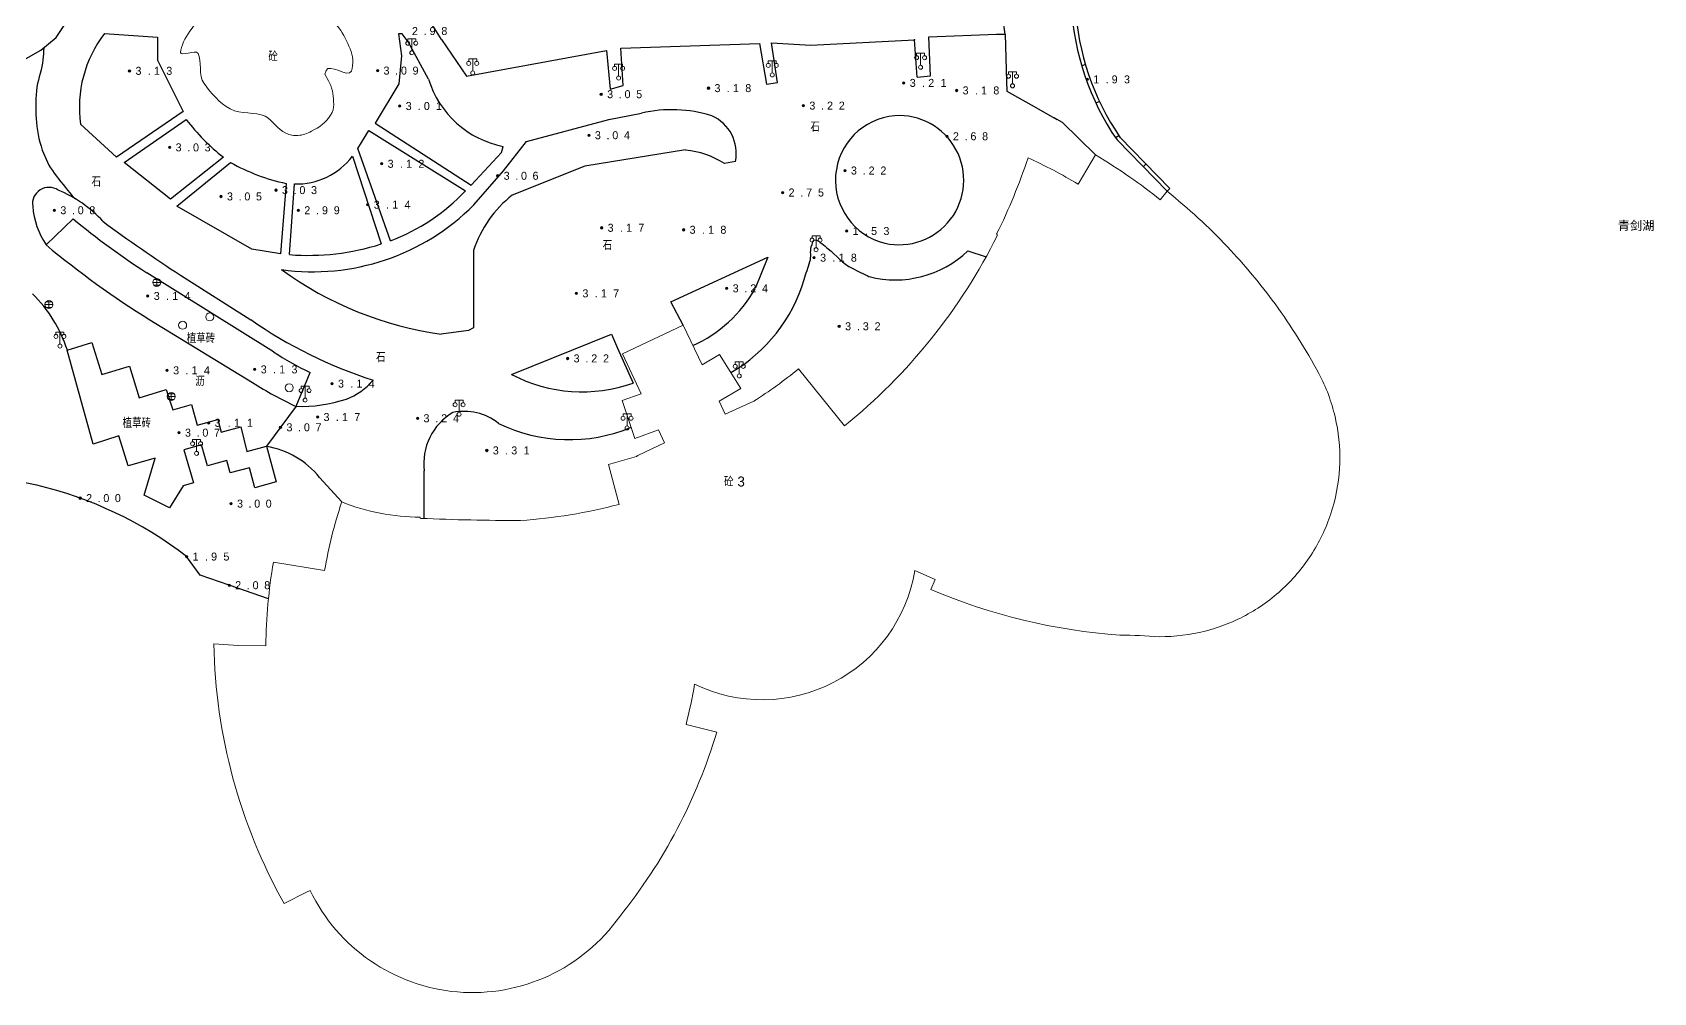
# Model space of a CAD drawing. Header units: metres. Extents: x 342272 to 345188, y 671156 to 672490.
# Drawn here: x 343544.1 to 343746.8, y 671836.1 to 671956.2 of the extents above; entities that cross this region are included whole.
import ezdxf
from ezdxf.enums import TextEntityAlignment as Align

# ---------------------------------------------------------------- set-up
doc = ezdxf.new("R2010")
doc.units = ezdxf.units.M
doc.header["$LTSCALE"] = 0.5
doc.header["$MEASUREMENT"] = 0
for name, color, linetype in [('00-地形', 251, 'Continuous'), ('00-文字', 251, 'Continuous'), ('00-示范段现状地形', 251, 'Continuous'), ('湖区地形', 251, 'Continuous')]:
    doc.layers.add(name, color=color, linetype=linetype)
doc.layers.add('00-现状标高', color=2, linetype='Continuous', lineweight=0, plot=False)
for name, color, linetype, lineweight in [('公共设施纪念物', 8, 'Continuous', 0), ('普通房屋', 8, 'Continuous', 0), ('通讯及其他管线设施', 252, 'Continuous', 0)]:
    doc.layers.add(name, color=color, linetype=linetype, lineweight=lineweight)
doc.styles.add('左斜等线体4.0', font='', dxfattribs={"height": 2.25})
doc.styles.add('正等线体2.0', font='MCS_Chinese1.shx', dxfattribs={"height": 2, "bigfont": 'MCS_Chinese1big.shx'})
doc.styles.add('细等线体2.5', font='MCS_Chinese1.shx', dxfattribs={"height": 2.5, "bigfont": 'MCS_Chinese1big.shx'})
doc.styles.get('左斜等线体4.0').set_extended_font_data('黑体', italic=True)

# ---------------------------------------------------------------- blocks, each defined once
blk = doc.blocks.new('174201')
at = {"layer": '通讯及其他管线设施', "linetype": 'Continuous', "lineweight": 0}
for p, q in [((-1, 0), (1, 0)), ((-0.7, 0.7), (0.7, 0.7)), ((0, -1), (0, 1)), ((-0.7, -0.7), (0.7, -0.7))]:
    blk.add_line(p, q, dxfattribs=at)
blk.add_circle((0, 0), 1, dxfattribs=at)
blk = doc.blocks.new('155210_1')
at = {"layer": '公共设施纪念物', "lineweight": 0}
for p, q in [((-1, 2.9), (-1, 3.5)), ((-1, 3.5), (1, 3.5)), ((0, 0.5), (0, 3.5)), ((1, 3.5), (1, 2.9))]:
    blk.add_line(p, q, dxfattribs=at)
for centre in [(-1, 2.4), (0, 0), (1, 2.4)]:
    blk.add_circle(centre, 0.5, dxfattribs=at)
blk = doc.blocks.new('174900')
at = {"layer": '通讯及其他管线设施', "lineweight": 0}
blk.add_circle((0, 0), 1, dxfattribs=at)
blk = doc.blocks.new('213400_1')
at = {"layer": '00-现状标高', "linetype": 'Continuous', "lineweight": 0}
h = blk.add_hatch(color=256, dxfattribs=at)
edge = h.paths.add_edge_path()
edge.add_arc((0, 0), 0.3, 0, 360)
blk.add_circle((0, 0), 0.3, dxfattribs=at)

msp = doc.modelspace()

# ---------------------------------------------------------------- linework, layer by layer
at = {"layer": '00-示范段现状地形', "lineweight": -3}
msp.add_arc((343533.54, 671852.01), 48.83, 52.2928, 101.3325, dxfattribs=at)
at = {"layer": '普通房屋', "lineweight": 0, "flags": 128}
for points in [[(343578.41, 671848.69), (343578.85, 671848.91, 0.571714), (343617.55, 671845.66, 0.096486), (343629.68, 671868.7), (343625.84, 671869.64, 0.019763), (343626.9, 671874.71, 0.502811), (343654.43, 671888.92), (343656.97, 671887.78), (343656.44, 671886.54, 0.083122), (343680.06, 671880.82, -0.018203), (343685, 671880.63), (343685, 671880.63, 0.061728), (343690.72, 671881.33), (343690.72, 671881.33, 0.064685), (343696.08, 671883.47, 0.064684), (343700.71, 671886.9, 0.064685), (343704.31, 671891.41, 0.064685), (343706.64, 671896.68, 0.064684), (343707.55, 671902.38, 0.064685), (343706.96, 671908.12, 0.064685), (343704.94, 671913.52, 0.034968), (343699.46, 671922.22, 0.031552), (343693.52, 671929.35, 0.034953), (343685.96, 671936.31), (343685.11, 671935.25, 0.016451), (343681.3, 671938.09, 0.017634), (343677.02, 671940.85), (343674.83, 671937.21, 0.025968), (343668.58, 671940.5, -0.035038), (343664.66, 671930.97), (343664.76, 671930.81, -0.053625), (343656.47, 671917.86)], [(343656.47, 671917.86, -0.053625), (343645.62, 671906.97), (343639.89, 671914.1, -0.027623), (343634.29, 671910.06), (343630.74, 671908.44), (343629.97, 671910.06), (343632.67, 671911.67), (343630.01, 671915.9), (343627.84, 671914.6), (343625.49, 671919.56), (343617.9, 671915.97), (343620.24, 671911.01), (343617.85, 671910.16), (343619.42, 671905.41), (343622.38, 671906.48), (343623.14, 671904.85), (343619.8, 671903.27), (343619.63, 671903.15), (343616.15, 671902.14), (343617.46, 671897.16, -0.046039), (343605.15, 671895.15, -0.010187), (343592.68, 671895.42), (343592.68, 671895.42), (343592.58, 671895.44), (343592.59, 671895.58, -0.095045), (343582.79, 671897.48), (343582.79, 671897.48, 0.036927), (343580.66, 671888.89), (343574.25, 671889.95, 0.039427), (343573.31, 671879.49), (343569.9, 671879.52)], [(343569.9, 671879.52), (343566.81, 671879.72, 0.12363), (343575.58, 671847.29), (343578.41, 671848.69)]]:
    msp.add_lwpolyline(points, format="xyb", dxfattribs=at)
at = {"layer": '普通房屋', "lineweight": 0}
msp.add_open_spline([(343580.68, 671950.94), (343580.74, 671951.09), (343580.79, 671951.25), (343580.84, 671951.4), (343581.18, 671952.39), (343583.64, 671950.4), (343584, 671951.34), (343584.32, 671952.17), (343584.2, 671953.29), (343583.83, 671954.13), (343583.45, 671955.02), (343583.07, 671955.91), (343582.44, 671956.73), (343581.58, 671957.86), (343580.72, 671958.77), (343579.5, 671959.53), (343578.27, 671960.31), (343576.98, 671960.69), (343575.63, 671960.94), (343573.87, 671961.27), (343572.02, 671961.3), (343570.26, 671960.93), (343568.81, 671960.64), (343567.48, 671960.11), (343566.24, 671959.14), (343565.19, 671958.32), (343564.57, 671957.31), (343563.81, 671956.31), (343563.22, 671955.53), (343562.72, 671954.42), (343562.65, 671953.66), (343562.61, 671953.09), (343564.53, 671954.09), (343564.83, 671953.54), (343565.36, 671952.58), (343564.83, 671950.8), (343565.59, 671949.78), (343566.48, 671948.57), (343567.48, 671947.36), (343568.85, 671946.6), (343570.2, 671945.86), (343571.93, 671946.31), (343573.22, 671945.68), (343574.18, 671945.2), (343574.75, 671944.04), (343575.82, 671943.57), (343576.31, 671943.35), (343576.83, 671943.24), (343577.32, 671943.28), (343577.9, 671943.33), (343578.47, 671943.52), (343579.03, 671943.82), (343580.01, 671944.34), (343580.75, 671944.84), (343581.4, 671945.81), (343581.69, 671946.25), (343581.8, 671946.69), (343581.79, 671947.14), (343581.78, 671948.04), (343581.7, 671949.04), (343581.27, 671949.85), (343581.07, 671950.22), (343580.88, 671950.58), (343580.68, 671950.94)], degree=3, knots=[0, 0, 0, 0, 0.007512, 0.007512, 0.007512, 0.056791, 0.056791, 0.056791, 0.100503, 0.100503, 0.100503, 0.146447, 0.146447, 0.146447, 0.209757, 0.209757, 0.209757, 0.273895, 0.273895, 0.273895, 0.357693, 0.357693, 0.357693, 0.426283, 0.426283, 0.426283, 0.48449, 0.48449, 0.48449, 0.529442, 0.529442, 0.529442, 0.563421, 0.563421, 0.563421, 0.623233, 0.623233, 0.623233, 0.694332, 0.694332, 0.694332, 0.763825, 0.763825, 0.763825, 0.816094, 0.816094, 0.816094, 0.839918, 0.839918, 0.839918, 0.86786, 0.86786, 0.86786, 0.91606, 0.91606, 0.91606, 0.937643, 0.937643, 0.937643, 0.980751, 0.980751, 0.980751, 1, 1, 1, 1], dxfattribs=at)
at = {"layer": '湖区地形', "lineweight": -3}
for p, q in [((343547.11, 671955.53), (343549.9, 671959.68)), ((343665.74, 671955.94), (343665.42, 671957.93)), ((343545.19, 671953.96), (343547.11, 671955.53)), ((343553.13, 671956.02), (343559.77, 671955.56)), ((343559.77, 671955.56), (343559.76, 671952.71)), ((343590.36, 671956.01), (343589.91, 671956.01)), ((343589.91, 671956.01), (343590.28, 671953.23)), ((343591.11, 671954.99), (343590.36, 671956.01)), ((343593.65, 671950.34), (343591.11, 671954.99)), ((343595.26, 671955.28), (343598.4, 671950.7)), ((343641.42, 671954.56), (343654.39, 671955.23)), ((343654.74, 671950.58), (343654.39, 671955.23)), ((343656.2, 671955.6), (343664.64, 671955.94)), ((343656.4, 671950.74), (343656.2, 671955.6)), ((343664.64, 671955.94), (343665.74, 671955.94)), ((343665.74, 671955.94), (343665.9, 671950.03)), ((343541.91, 671952.07), (343545.19, 671953.96)), ((343590.28, 671953.23), (343589.93, 671949.76)), ((343598.4, 671950.7), (343615.9, 671953.9)), ((343615.9, 671953.9), (343616.33, 671949.09)), ((343617.67, 671954.2), (343635.03, 671954.79)), ((343617.98, 671949.54), (343617.67, 671954.2)), ((343635.03, 671954.79), (343635.87, 671949.7)), ((343635.03, 671954.79), (343635.03, 671954.79)), ((343637.28, 671949.92), (343636.52, 671954.86)), ((343636.52, 671954.86), (343641.42, 671954.56)), ((343559.76, 671952.71), (343562.97, 671946.29)), ((343675.77, 671952.14), (343675.29, 671952)), ((343589.93, 671949.76), (343586.96, 671944.84)), ((343616.33, 671949.09), (343617.98, 671949.54)), ((343635.87, 671949.7), (343637.28, 671949.92)), ((343654.74, 671950.58), (343656.4, 671950.74)), ((343665.9, 671950.03), (343665.92, 671948.81)), ((343665.92, 671948.81), (343669.64, 671946.73)), ((343677.52, 671947.54), (343677.06, 671947.33)), ((343562.97, 671946.29), (343554.64, 671940.57)), ((343555.59, 671939.89), (343563.37, 671945.29)), ((343586.96, 671944.84), (343598.99, 671937.09)), ((343605.91, 671942.54), (343616.18, 671945.27)), ((343616.18, 671945.27), (343620.27, 671946.06)), ((343669.64, 671946.73), (343672.19, 671945.3)), ((343671.79, 671945.55), (343672.85, 671944.96)), ((343672.85, 671944.96), (343677.02, 671940.85)), ((343554.64, 671940.57), (343550.15, 671944.7)), ((343584.81, 671941.65), (343586.2, 671943.92)), ((343586.2, 671943.92), (343598.28, 671936.38)), ((343679.95, 671943.26), (343679.53, 671942.98)), ((343680.12, 671943.01), (343680.07, 671943.07)), ((343680.07, 671943.07), (343686.32, 671936.65)), ((343588.88, 671930.1), (343584.81, 671941.65)), ((343598.99, 671937.09), (343602.76, 671941.16)), ((343602.76, 671941.16), (343602.97, 671941.92)), ((343603, 671938.88), (343605.91, 671942.54)), ((343625.77, 671941.47), (343613.17, 671939.45)), ((343679.71, 671942.73), (343685.96, 671936.31)), ((343561.4, 671935.32), (343555.59, 671939.89)), ((343568.03, 671940.58), (343561.4, 671935.32)), ((343562.2, 671934.46), (343568.91, 671939.9)), ((343584.13, 671940.68), (343587.71, 671929.72)), ((343599.32, 671934.62), (343603, 671938.88)), ((343613.17, 671939.45), (343604.11, 671935.84)), ((343632.02, 671940.04), (343630.63, 671939.8)), ((343683.33, 671939.72), (343682.98, 671939.37)), ((343575.84, 671937.28), (343575.15, 671928.49)), ((343576.27, 671928.4), (343576.89, 671937.23)), ((343686.32, 671936.65), (343685.96, 671936.31)), ((343549.22, 671932.87), (343545.83, 671929.6)), ((343571.55, 671929.06), (343562.2, 671934.46)), ((343575.15, 671928.49), (343571.55, 671929.06)), ((343599.27, 671928.9), (343599.26, 671922.72)), ((343661.05, 671928.85), (343663.35, 671928.11)), ((343623.94, 671922.47), (343636.07, 671928.07)), ((343636.07, 671928.07), (343634.48, 671924.14)), ((343574.25, 671916.24), (343558.42, 671926.13)), ((343562.64, 671925.82), (343571.42, 671920.26)), ((343599.26, 671922.72), (343599.25, 671919.25)), ((343625.49, 671919.56), (343623.94, 671922.47)), ((343558.8, 671920.26), (343571.63, 671912.39)), ((343598.62, 671918.9), (343595.24, 671918.46)), ((343599.25, 671919.25), (343598.62, 671918.9)), ((343548.49, 671916.45), (343551.56, 671917.39)), ((343551.71, 671904.69), (343548.49, 671916.45)), ((343548.49, 671916.45), (343548.49, 671916.45)), ((343551.56, 671917.39), (343552.79, 671913.39)), ((343604.03, 671913.41), (343616.5, 671918.44)), ((343616.5, 671918.44), (343617.25, 671916.68)), ((343617.25, 671916.68), (343619.23, 671912.33)), ((343552.79, 671913.39), (343556.27, 671914.43)), ((343556.27, 671914.43), (343557.48, 671910.51)), ((343577.08, 671909.43), (343578.84, 671913.67)), ((343557.48, 671910.51), (343560.86, 671911.53)), ((343560.86, 671911.53), (343561.67, 671909)), ((343561.67, 671909), (343564, 671909.65)), ((343564, 671909.65), (343564.72, 671907.09)), ((343577.08, 671909.43), (343573.4, 671904.43)), ((343564.72, 671907.09), (343567.32, 671907.78)), ((343567.32, 671907.78), (343567.72, 671906.19)), ((343567.72, 671906.19), (343570.17, 671906.87)), ((343570.17, 671906.87), (343570.94, 671903.78)), ((343554.92, 671905.74), (343551.71, 671904.69)), ((343556.1, 671901.99), (343554.92, 671905.74)), ((343565.27, 671904.61), (343563.06, 671903.97)), ((343566.01, 671902), (343565.27, 671904.61)), ((343570.94, 671903.78), (343573.4, 671904.43)), ((343573.4, 671904.43), (343574.61, 671900)), ((343573.4, 671904.43), (343573.4, 671904.43)), ((343559.46, 671902.93), (343556.1, 671901.99)), ((343558.12, 671898.31), (343559.46, 671902.93)), ((343563.06, 671903.97), (343564.28, 671899.85)), ((343568.44, 671902.67), (343566.01, 671902)), ((343568.86, 671901.11), (343568.44, 671902.67)), ((343571.26, 671901.73), (343568.86, 671901.11)), ((343571.93, 671899.25), (343571.26, 671901.73)), ((343582.79, 671897.48), (343580.03, 671900.54)), ((343593.1, 671895.41), (343593.11, 671901.35)), ((343561.25, 671896.75), (343558.12, 671898.31)), ((343562.96, 671899.47), (343561.25, 671896.75)), ((343564.28, 671899.85), (343562.96, 671899.47)), ((343574.61, 671900), (343571.93, 671899.25)), ((343565.1, 671888.32), (343563.41, 671890.64)), ((343568.73, 671887.06), (343565.1, 671888.32)), ((343573.64, 671885.37), (343568.73, 671887.06))]:
    msp.add_line(p, q, dxfattribs=at)
for centre, radius, start, end in [((343706.58, 671961.23), 32.63, 151.8295, 214.5476), ((343706.58, 671961.23), 32.13, 151.8295, 214.5476), ((343571.13, 671941.22), 27.93, 30.2243, 81.3729), ((343565.14, 671946.8), 15.14, 142.4969, 187.9768), ((343605.29, 671953.86), 12.16, 196.8293, 259.0145), ((343582.94, 671959.98), 24.48, 216.8844, 232.45), ((343624.08, 671930.26), 16.25, 72.1138, 103.5271), ((343626.97, 671941.03), 5.15, 348.9273, 65.9453), ((343652.61, 671937.69), 8.1, 94.966, 256.215), ((343652.47, 671937.7), 8.08, 257.1506, 94.0303), ((343624.63, 671930.23), 11.29, 57.9106, 84.2192), ((343581.13, 671961.78), 25.06, 240.8042, 257.8085), ((343577.09, 671946.12), 8.9, 268.6919, 322.3153), ((343546.2, 671934.74), 2.06, 55.9621, 188.632), ((343541.41, 671922), 15.63, 42.3529, 67.6492), ((343579.79, 671953.87), 25.45, 290.9068, 316.5822), ((343612.95, 671924.51), 14.36, 127.9694, 162.2242), ((343554.47, 671935.3), 10.34, 184.8081, 213.4271), ((343607.86, 672003.24), 91.6, 230.1998, 237.3365), ((343579.2, 671954.63), 28.38, 262.0384, 315.1597), ((343674.04, 672096.94), 204.19, 233.6293, 236.935), ((343619.61, 672018.34), 115.4, 230.2612, 238.2036), ((343578.6, 671958.26), 29.96, 265.5448, 287.7112), ((343651.97, 671938.43), 13.2, 255.7271, 313.4661), ((343601.38, 671962.45), 44.42, 233.9904, 262.0514), ((343621.54, 671930.83), 19.83, 299.9118, 343.7769), ((343532.22, 671911.21), 17.1, 17.8568, 45.8454), ((343619.63, 671932.6), 17.1, 294.3802, 330.3191), ((343604.2, 671967.33), 57.35, 235.1443, 252.2512), ((343594.04, 671946.13), 35.84, 236.491, 244.9112), ((343598.71, 671955.7), 51.08, 237.9907, 244.9541), ((343580.5, 671917.91), 8.11, 290.7361, 320.0415), ((343612.86, 671930.23), 18.99, 242.2987, 289.5897), ((343577.71, 671927.49), 18.07, 268.0178, 288.2553), ((343600.38, 671902.32), 7.33, 120.2201, 187.595), ((343598.08, 671901.88), 6.92, 51.5142, 101.6295), ((343611.22, 671925.48), 20.22, 244.0892, 292.5208), ((343571.63, 671893.81), 10.76, 38.7087, 80.5304)]:
    msp.add_arc(centre, radius, start, end, dxfattribs=at)
for points, knots in [([(343545.56, 671954.26), (343545.52, 671953.76), (343545.48, 671953.26), (343545.45, 671952.76), (343545.36, 671951.6), (343544.86, 671950.49), (343544.7, 671949.34), (343544.51, 671948.04), (343544.51, 671946.7), (343544.6, 671945.39), (343544.69, 671944.06), (343544.92, 671942.75), (343545.37, 671941.46), (343545.74, 671940.41), (343546.2, 671939.44), (343546.86, 671938.57), (343547.59, 671937.6), (343548.33, 671936.66), (343549.12, 671935.76), (343549.23, 671935.63), (343549.34, 671935.51), (343549.45, 671935.38)], [0, 0, 0, 0, 0.073983, 0.073983, 0.073983, 0.246339, 0.246339, 0.246339, 0.440832, 0.440832, 0.440832, 0.637756, 0.637756, 0.637756, 0.797844, 0.797844, 0.797844, 0.975346, 0.975346, 0.975346, 1, 1, 1, 1]), ([(343640.58, 671925.29), (343640.83, 671926.04), (343641.08, 671926.78), (343641.32, 671927.53), (343641.52, 671928.12), (343641.31, 671928.76), (343641.49, 671929.38), (343641.59, 671929.72), (343641.77, 671930.34), (343642.04, 671930.25), (343642.54, 671930.08), (343643.09, 671929.52), (343643.59, 671929.12), (343644.6, 671928.31), (343645.43, 671927.25), (343646.59, 671926.69), (343647.3, 671926.34), (343648.01, 671925.99), (343648.72, 671925.63)], [0, 0, 0, 0, 0.175649, 0.175649, 0.175649, 0.314377, 0.314377, 0.314377, 0.391037, 0.391037, 0.391037, 0.534628, 0.534628, 0.534628, 0.822528, 0.822528, 0.822528, 1, 1, 1, 1])]:
    msp.add_open_spline(points, degree=3, knots=knots, dxfattribs=at)
msp.add_point((343654.39, 671955.23), dxfattribs=at)

# ---------------------------------------------------------------- block references
at = {"layer": '00-现状标高', "lineweight": 0, "xscale": 0.5, "yscale": 0.5, "zscale": 0.5}
for p in [(343556.27, 671951.36), (343587.27, 671951.39), (343628.64, 671949.2), (343653.05, 671949.85), (343659.65, 671948.91), (343675.98, 671950.29), (343590.04, 671946.96), (343615.22, 671948.44), (343640.5, 671947.02), (343613.69, 671943.31), (343658.44, 671943.18), (343561.28, 671941.8), (343587.78, 671939.75), (343645.7, 671938.9), (343602.29, 671938.24), (343567.7, 671935.66), (343574.58, 671936.45), (343586.05, 671934.63), (343637.9, 671936.15), (343546.87, 671933.93), (343577.37, 671933.93), (343615.28, 671931.74), (343625.53, 671931.49), (343645.91, 671931.34), (343641.84, 671928), (343558.55, 671923.23), (343612.13, 671923.54), (343630.91, 671924.17), (343644.97, 671919.43), (343611.03, 671915.41), (343560.97, 671913.92), (343571.92, 671914.04), (343581.58, 671912.26), (343566.16, 671907.36), (343575.14, 671906.8), (343579.77, 671908.08), (343592.27, 671907.93), (343562.45, 671906.13), (343600.93, 671903.91), (343550.1, 671897.95), (343568.96, 671897.27), (343563.41, 671890.64), (343568.73, 671887.06)]:
    msp.add_blockref('213400_1', p, dxfattribs=at)
at = {"layer": '公共设施纪念物', "lineweight": 0, "xscale": 0.5, "yscale": 0.5, "zscale": 0.5}
for p in [(343591.55, 671953.62), (343655.15, 671951.81), (343599.17, 671951.1), (343617.41, 671950.47), (343636.61, 671950.85), (343666.64, 671949.49), (343642.08, 671929), (343547.57, 671916.96), (343632.48, 671913.22), (343578.22, 671910.2), (343597.47, 671908.43), (343618.46, 671906.73), (343564.65, 671903.55)]:
    msp.add_blockref('155210_1', p, dxfattribs=at)
at = {"layer": '通讯及其他管线设施', "lineweight": 0, "xscale": 0.5, "yscale": 0.5, "zscale": 0.5}
for name, p in [('174201', (343559.67, 671924.92)), ('174201', (343546.2, 671922.15)), ('174900', (343566.29, 671920.6)), ('174900', (343562.91, 671919.56)), ('174201', (343561.49, 671910.65)), ('174900', (343576.23, 671911.75))]:
    msp.add_blockref(name, p, dxfattribs=at)

# ---------------------------------------------------------------- texts
at = {"layer": '00-地形', "lineweight": -3, "style": '左斜等线体4.0', "oblique": 345}
msp.add_text('青剑湖', height=1.125, dxfattribs=at).set_placement((343742.28, 671931.46))
at = {"layer": '00-文字', "lineweight": -3, "style": '细等线体2.5'}
for s, p in [('石', (343641.98, 671944.38)), ('石', (343552.12, 671937.52)), ('石', (343616.01, 671929.58)), ('植草砖', (343565.2, 671917.95)), ('石', (343587.67, 671915.57)), ('沥', (343565.07, 671912.57)), ('植草砖', (343557.18, 671907.36))]:
    msp.add_text(s, height=1.25, dxfattribs=at).set_placement(p, align=Align.MIDDLE_CENTER)
at = {"layer": '00-文字', "lineweight": 0, "char_height": 1.25, "attachment_point": 5, "line_spacing_factor": 0.722892, "style": '细等线体2.5'}
for s, insert in [('\\T1.280;砼', (343574.39, 671953.2)), ('\\T1.403;砼3', (343632.07, 671900.02))]:
    msp.add_mtext(s, dxfattribs=dict(at, insert=insert))
at = {"layer": '00-现状标高', "lineweight": 0, "char_height": 1, "attachment_point": 4, "line_spacing_factor": 0.722892, "style": '正等线体2.0'}
for s, insert in [('\\T1.979;2.98', (343591.57, 671956.33)), ('\\T2.069;3.13', (343557.02, 671951.36)), ('\\T1.952;3.09', (343588.02, 671951.39)), ('\\T1.952;3.05', (343615.97, 671948.44)), ('\\T2.069;3.18', (343629.39, 671949.2)), ('\\T2.069;3.21', (343653.8, 671949.85)), ('\\T2.069;3.18', (343660.4, 671948.91)), ('\\T2.069;1.93', (343676.73, 671950.29)), ('\\T2.037;3.01', (343590.79, 671946.96)), ('\\T1.979;3.22', (343641.25, 671947.01)), ('\\T1.952;3.04', (343614.44, 671943.31)), ('\\T1.966;2.68', (343659.19, 671943.18)), ('\\T1.952;3.03', (343562.03, 671941.79)), ('\\T2.069;3.12', (343588.53, 671939.74)), ('\\T1.940;3.06', (343603.04, 671938.24)), ('\\T1.979;3.22', (343646.45, 671938.9)), ('\\T1.952;3.03', (343575.33, 671936.45)), ('\\T1.952;3.05', (343568.45, 671935.66)), ('\\T2.069;3.14', (343586.8, 671934.63)), ('\\T1.979;2.75', (343638.65, 671936.15)), ('\\T1.952;3.08', (343547.62, 671933.93)), ('\\T1.979;2.99', (343578.12, 671933.93)), ('\\T2.069;3.17', (343616.03, 671931.74)), ('\\T2.069;3.18', (343626.28, 671931.49)), ('\\T2.069;1.53', (343646.66, 671931.34)), ('\\T2.069;3.18', (343642.59, 671928)), ('\\T1.979;3.24', (343631.66, 671924.17)), ('\\T2.069;3.14', (343559.3, 671923.22)), ('\\T2.069;3.17', (343612.88, 671923.54)), ('\\T1.979;3.32', (343645.72, 671919.43)), ('\\T2.069;3.14', (343561.72, 671913.92)), ('\\T2.069;3.13', (343572.67, 671914.04)), ('\\T1.979;3.22', (343611.78, 671915.41)), ('\\T2.069;3.14', (343582.33, 671912.26)), ('\\T2.069;3.17', (343580.52, 671908.08)), ('\\T1.979;3.24', (343593.02, 671907.93)), ('\\T1.952;3.07', (343563.2, 671906.13)), ('\\T2.176;3.11', (343566.91, 671907.36)), ('\\T1.952;3.07', (343575.89, 671906.8)), ('\\T2.069;3.31', (343601.68, 671903.91)), ('\\T1.927;2.00', (343550.85, 671897.95)), ('\\T1.927;3.00', (343569.71, 671897.26)), ('\\T2.069;1.95', (343564.16, 671890.64)), ('\\T1.952;2.08', (343569.48, 671887.06))]:
    msp.add_mtext(s, dxfattribs=dict(at, insert=insert))

doc.saveas('drawing.dxf')
